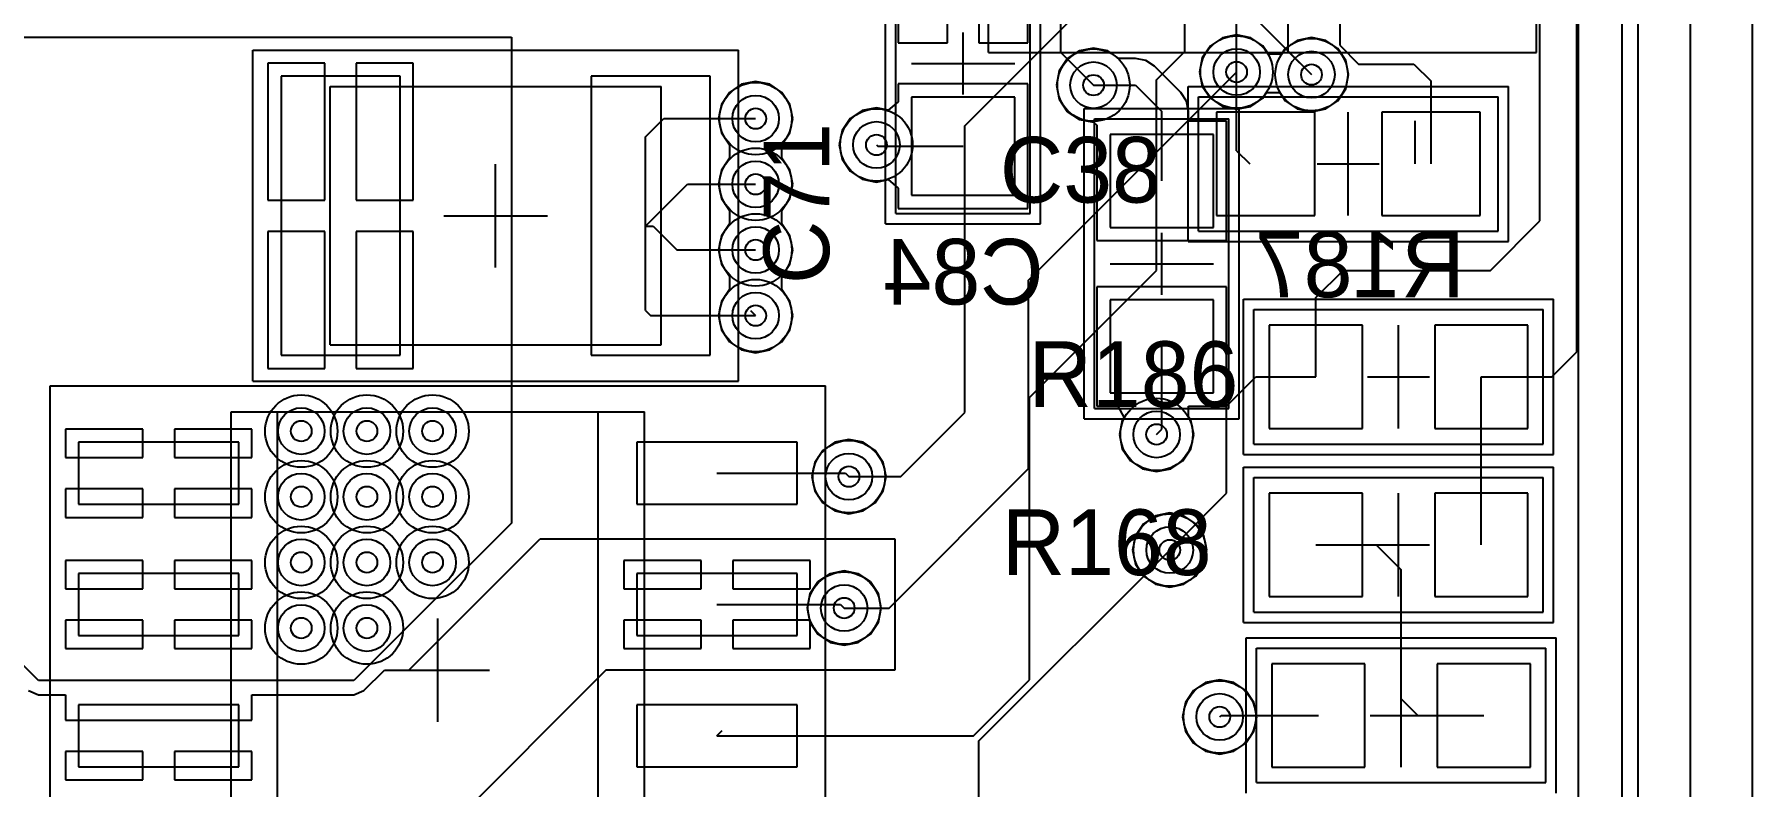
# Model space of a CAD drawing. Extents: x 28 to 300, y 18 to 330.
# Drawn here: x 232.68 to 249.3, y 107.99 to 115.26 of the extents above; entities that cross this region are included whole.
import ezdxf

# ---------------------------------------------------------------- set-up
doc = ezdxf.new("R2010")
doc.units = 0
for name, color, linetype in [('BOTTOMLAYER', 5, 'CONTINUOUS'), ('BOTTOMOVERLAY', 54, 'CONTINUOUS'), ('BOTTOMPASTE', 16, 'CONTINUOUS'), ('BOTTOMSOLDER', 6, 'CONTINUOUS'), ('DRILLDRAWING', 1, 'CONTINUOUS'), ('INTERNALPLANE1', 76, 'CONTINUOUS'), ('INTERNALPLANE6', 136, 'CONTINUOUS'), ('KEEPOUTLAYER', 6, 'CONTINUOUS'), ('MECHANICAL1', 6, 'CONTINUOUS'), ('MECHANICAL14', 56, 'CONTINUOUS'), ('MECHANICAL15', 56, 'CONTINUOUS'), ('MECHANICAL9', 56, 'CONTINUOUS'), ('MIDLAYER1', 16, 'CONTINUOUS'), ('MIDLAYER3', 90, 'CONTINUOUS'), ('MULTILAYER', 9, 'CONTINUOUS'), ('TOPLAYER', 1, 'CONTINUOUS'), ('TOPOVERLAY', 2, 'CONTINUOUS'), ('TOPPASTE', 8, 'CONTINUOUS'), ('TOPSOLDER', 216, 'CONTINUOUS'), ('VIAHOLELAYER', 16, 'CONTINUOUS')]:
    doc.layers.add(name, color=color, linetype=linetype)

msp = doc.modelspace()

# ---------------------------------------------------------------- linework, layer by layer
at = {"layer": 'BOTTOMLAYER'}
for p, q in [((247.612, 117.126), (247.612, 104.008)), ((241.036, 115.628), (241.036, 115.179)), ((241.511, 115.179), (241.511, 115.628)), ((241.816, 115.628), (241.816, 115.179)), ((242.29, 115.179), (242.29, 115.628)), ((241.036, 115.179), (241.511, 115.179)), ((241.816, 115.179), (242.29, 115.179)), ((244.172, 115.229), (244.055, 115.152)), ((244.309, 115.257), (244.172, 115.229)), ((244.446, 115.229), (244.309, 115.257)), ((244.563, 115.152), (244.446, 115.229)), ((244.896, 115.204), (244.78, 115.126)), ((245.033, 115.231), (244.896, 115.204)), ((245.171, 115.204), (245.033, 115.231)), ((245.287, 115.126), (245.171, 115.204)), ((242.671, 115.025), (242.594, 114.908)), ((242.788, 115.102), (242.671, 115.025)), ((242.925, 115.13), (242.788, 115.102)), ((243.062, 115.102), (242.925, 115.13)), ((243.171, 115.03), (243.062, 115.102)), ((243.331, 115.03), (243.171, 115.03)), ((243.431, 115.01), (243.331, 115.03)), ((243.515, 114.954), (243.431, 115.01)), ((243.977, 115.035), (243.95, 114.898)), ((244.055, 115.152), (243.977, 115.035)), ((244.616, 115.072), (244.563, 115.152)), ((244.743, 115.072), (244.616, 115.072)), ((244.78, 115.126), (244.743, 115.072)), ((245.365, 115.01), (245.287, 115.126)), ((245.392, 114.873), (245.365, 115.01)), ((242.594, 114.908), (242.566, 114.771)), ((243.769, 114.7), (243.515, 114.954)), ((243.95, 114.898), (243.977, 114.761)), ((245.365, 114.735), (245.392, 114.873)), ((239.403, 114.701), (239.325, 114.585)), ((239.519, 114.779), (239.403, 114.701)), ((239.657, 114.806), (239.519, 114.779)), ((239.794, 114.779), (239.657, 114.806)), ((239.91, 114.701), (239.794, 114.779)), ((239.988, 114.585), (239.91, 114.701)), ((242.29, 114.783), (241.036, 114.783)), ((241.036, 114.783), (241.036, 114.61)), ((242.29, 113.579), (242.29, 114.783)), ((242.566, 114.771), (242.594, 114.634)), ((242.925, 114.771), (243.331, 114.771)), ((243.331, 114.771), (243.585, 114.517)), ((243.825, 114.616), (243.769, 114.7)), ((243.977, 114.761), (244.055, 114.644)), ((244.563, 114.644), (244.599, 114.699)), ((244.599, 114.699), (244.726, 114.699)), ((244.726, 114.699), (244.78, 114.619)), ((245.287, 114.619), (245.365, 114.735)), ((239.325, 114.585), (239.298, 114.447)), ((240.016, 114.447), (239.988, 114.585)), ((240.688, 114.525), (240.571, 114.447)), ((240.825, 114.552), (240.688, 114.525)), ((240.938, 114.53), (240.825, 114.552)), ((241.036, 114.61), (240.938, 114.53)), ((242.163, 114.656), (241.163, 114.656)), ((241.163, 114.656), (241.163, 113.706)), ((242.163, 113.706), (242.163, 114.656)), ((242.594, 114.634), (242.671, 114.517)), ((242.671, 114.517), (242.788, 114.439)), ((243.585, 113.844), (243.585, 114.517)), ((243.844, 114.517), (243.825, 114.616)), ((243.844, 114.421), (243.844, 114.517)), ((244.055, 114.644), (244.172, 114.566)), ((244.172, 114.566), (244.309, 114.539)), ((244.309, 114.539), (244.446, 114.566)), ((244.446, 114.566), (244.563, 114.644)), ((244.78, 114.619), (244.896, 114.541)), ((244.896, 114.541), (245.033, 114.514)), ((245.033, 114.514), (245.171, 114.541)), ((245.171, 114.541), (245.287, 114.619)), ((239.298, 114.447), (239.325, 114.31)), ((239.988, 114.31), (240.016, 114.447)), ((240.571, 114.447), (240.493, 114.331)), ((242.788, 114.439), (242.925, 114.412)), ((242.925, 114.412), (242.958, 114.385)), ((242.958, 114.385), (242.958, 113.267)), ((244.212, 114.421), (243.844, 114.421)), ((244.212, 113.267), (244.212, 114.421)), ((239.325, 114.31), (239.403, 114.194)), ((239.403, 114.194), (239.403, 114.193)), ((239.403, 114.193), (239.403, 114.066)), ((239.91, 114.194), (239.988, 114.31)), ((239.91, 114.193), (239.91, 114.194)), ((239.91, 114.066), (239.91, 114.193)), ((240.493, 114.331), (240.466, 114.193)), ((240.466, 114.193), (240.493, 114.056)), ((240.825, 114.193), (240.838, 114.181)), ((240.838, 114.181), (241.663, 114.181)), ((244.085, 114.294), (243.085, 114.294)), ((243.085, 114.294), (243.085, 113.394)), ((244.085, 113.394), (244.085, 114.294)), ((239.403, 114.066), (239.325, 113.95)), ((239.403, 114.066), (239.403, 114.066)), ((239.988, 113.95), (239.91, 114.066)), ((239.91, 114.066), (239.91, 114.066)), ((240.493, 114.056), (240.571, 113.94)), ((239.325, 113.95), (239.298, 113.812)), ((240.016, 113.812), (239.988, 113.95)), ((240.571, 113.94), (240.688, 113.862)), ((240.688, 113.862), (240.825, 113.834)), ((240.825, 113.834), (240.938, 113.857)), ((240.938, 113.857), (241.036, 113.776)), ((239.298, 113.812), (239.325, 113.675)), ((239.988, 113.675), (240.016, 113.812)), ((241.036, 113.776), (241.036, 113.579)), ((241.163, 113.706), (242.163, 113.706)), ((239.325, 113.675), (239.403, 113.559)), ((239.403, 113.559), (239.403, 113.558)), ((239.403, 113.558), (239.403, 113.431)), ((239.91, 113.559), (239.988, 113.675)), ((239.91, 113.558), (239.91, 113.559)), ((239.91, 113.431), (239.91, 113.558)), ((241.036, 113.579), (242.29, 113.579)), ((239.403, 113.431), (239.325, 113.315)), ((239.403, 113.431), (239.403, 113.431)), ((239.988, 113.315), (239.91, 113.431)), ((239.91, 113.431), (239.91, 113.431)), ((243.085, 113.394), (244.085, 113.394)), ((239.325, 113.315), (239.298, 113.177)), ((240.016, 113.177), (239.988, 113.315)), ((242.958, 113.267), (244.212, 113.267)), ((239.298, 113.177), (239.325, 113.04)), ((239.325, 113.04), (239.403, 112.924)), ((239.91, 112.924), (239.988, 113.04)), ((239.988, 113.04), (240.016, 113.177)), ((239.403, 112.924), (239.403, 112.923)), ((239.403, 112.923), (239.403, 112.796)), ((239.91, 112.923), (239.91, 112.924)), ((239.91, 112.796), (239.91, 112.923)), ((239.325, 112.68), (239.298, 112.542)), ((239.403, 112.796), (239.325, 112.68)), ((239.403, 112.796), (239.403, 112.796)), ((239.988, 112.68), (239.91, 112.796)), ((239.91, 112.796), (239.91, 112.796)), ((240.016, 112.542), (239.988, 112.68)), ((244.212, 112.821), (242.958, 112.821)), ((242.958, 112.821), (242.958, 111.667)), ((244.085, 112.694), (243.085, 112.694)), ((243.085, 112.694), (243.085, 111.794)), ((244.085, 111.794), (244.085, 112.694)), ((244.212, 111.667), (244.212, 112.821)), ((239.298, 112.542), (239.325, 112.405)), ((239.606, 112.593), (239.657, 112.542)), ((239.988, 112.405), (240.016, 112.542)), ((239.325, 112.405), (239.403, 112.289)), ((239.91, 112.289), (239.988, 112.405)), ((239.403, 112.289), (239.519, 112.211)), ((239.519, 112.211), (239.657, 112.183)), ((239.657, 112.183), (239.794, 112.211)), ((239.794, 112.211), (239.91, 112.289)), ((243.585, 111.444), (243.585, 112.244)), ((243.085, 111.794), (244.085, 111.794)), ((242.958, 111.667), (243.16, 111.667)), ((243.16, 111.667), (243.22, 111.555)), ((243.203, 111.53), (243.176, 111.393)), ((243.22, 111.555), (243.203, 111.53)), ((243.844, 111.563), (243.844, 111.667)), ((243.844, 111.667), (244.212, 111.667)), ((243.866, 111.53), (243.844, 111.563)), ((243.894, 111.393), (243.866, 111.53)), ((243.176, 111.393), (243.203, 111.255)), ((243.535, 111.393), (243.585, 111.444)), ((243.866, 111.255), (243.894, 111.393)), ((240.306, 111.239), (240.228, 111.123)), ((240.422, 111.317), (240.306, 111.239)), ((240.559, 111.344), (240.422, 111.317)), ((240.697, 111.317), (240.559, 111.344)), ((240.813, 111.239), (240.697, 111.317)), ((240.891, 111.123), (240.813, 111.239)), ((243.203, 111.255), (243.281, 111.139)), ((243.788, 111.139), (243.866, 111.255)), ((240.228, 111.123), (240.2, 110.985)), ((240.918, 110.985), (240.891, 111.123)), ((243.281, 111.139), (243.397, 111.061)), ((243.397, 111.061), (243.535, 111.034)), ((243.535, 111.034), (243.672, 111.061)), ((243.672, 111.061), (243.788, 111.139)), ((240.2, 110.985), (240.228, 110.848)), ((240.891, 110.848), (240.918, 110.985)), ((240.228, 110.848), (240.306, 110.732)), ((240.306, 110.732), (240.422, 110.654)), ((240.697, 110.654), (240.813, 110.732)), ((240.813, 110.732), (240.891, 110.848)), ((240.422, 110.654), (240.559, 110.626)), ((240.559, 110.626), (240.697, 110.654)), ((243.408, 110.529), (243.33, 110.412)), ((243.524, 110.607), (243.408, 110.529)), ((243.662, 110.634), (243.524, 110.607)), ((243.799, 110.607), (243.662, 110.634)), ((243.915, 110.529), (243.799, 110.607)), ((243.993, 110.412), (243.915, 110.529)), ((243.33, 110.412), (243.303, 110.275)), ((244.021, 110.275), (243.993, 110.412)), ((243.303, 110.275), (243.33, 110.138)), ((243.993, 110.138), (244.021, 110.275)), ((240.376, 110.046), (240.259, 109.968)), ((240.513, 110.073), (240.376, 110.046)), ((240.65, 110.046), (240.513, 110.073)), ((240.767, 109.968), (240.65, 110.046)), ((243.33, 110.138), (243.408, 110.021)), ((243.408, 110.021), (243.524, 109.944)), ((243.799, 109.944), (243.915, 110.021)), ((243.915, 110.021), (243.993, 110.138)), ((240.259, 109.968), (240.181, 109.851)), ((240.844, 109.851), (240.767, 109.968)), ((243.524, 109.944), (243.662, 109.916)), ((243.662, 109.916), (243.799, 109.944)), ((240.181, 109.851), (240.154, 109.714)), ((240.154, 109.714), (240.181, 109.577)), ((240.872, 109.714), (240.844, 109.851)), ((240.844, 109.577), (240.872, 109.714)), ((240.181, 109.577), (240.259, 109.46)), ((240.767, 109.46), (240.844, 109.577)), ((240.259, 109.46), (240.376, 109.382)), ((240.376, 109.382), (240.513, 109.355)), ((240.513, 109.355), (240.65, 109.382)), ((240.65, 109.382), (240.767, 109.46)), ((243.891, 108.915), (243.813, 108.799)), ((244.007, 108.993), (243.891, 108.915)), ((244.145, 109.02), (244.007, 108.993)), ((244.282, 108.993), (244.145, 109.02)), ((244.399, 108.915), (244.282, 108.993)), ((244.476, 108.799), (244.399, 108.915)), ((243.813, 108.799), (243.786, 108.661)), ((244.504, 108.661), (244.476, 108.799)), ((243.786, 108.661), (243.813, 108.524)), ((244.476, 108.524), (244.504, 108.661)), ((243.813, 108.524), (243.891, 108.407)), ((243.891, 108.407), (244.007, 108.33)), ((244.282, 108.33), (244.399, 108.407)), ((244.399, 108.407), (244.476, 108.524)), ((244.007, 108.33), (244.145, 108.302)), ((244.145, 108.302), (244.282, 108.33))]:
    msp.add_line(p, q, dxfattribs=at)
for centre in [(244.309, 114.898), (245.033, 114.873), (242.925, 114.771), (239.657, 114.447), (240.825, 114.193), (239.657, 113.812), (239.657, 113.177), (239.657, 112.542), (235.262, 111.425), (235.897, 111.425), (236.532, 111.425), (243.535, 111.393), (240.559, 110.985), (235.262, 110.79), (235.897, 110.79), (236.532, 110.79), (235.262, 110.155), (235.897, 110.155), (236.532, 110.155), (243.662, 110.275), (240.513, 109.714), (235.262, 109.52), (235.897, 109.52), (244.145, 108.661)]:
    msp.add_circle(centre, 0.225, dxfattribs=at)
at = {"layer": 'BOTTOMOVERLAY'}
for p, q in [((241.163, 114.981), (242.163, 114.981)), ((243.085, 113.044), (244.085, 113.044))]:
    msp.add_line(p, q, dxfattribs=at)
at = {"layer": 'BOTTOMPASTE'}
for p, q in [((242.163, 114.656), (241.163, 114.656)), ((241.163, 114.656), (241.163, 113.706)), ((242.163, 113.706), (242.163, 114.656)), ((244.085, 114.294), (243.085, 114.294)), ((243.085, 114.294), (243.085, 113.394)), ((244.085, 113.394), (244.085, 114.294)), ((241.163, 113.706), (242.163, 113.706)), ((243.085, 113.394), (244.085, 113.394)), ((244.085, 112.694), (243.085, 112.694)), ((243.085, 112.694), (243.085, 111.794)), ((244.085, 111.794), (244.085, 112.694)), ((243.085, 111.794), (244.085, 111.794))]:
    msp.add_line(p, q, dxfattribs=at)
at = {"layer": 'BOTTOMSOLDER'}
for p, q in [((242.163, 114.656), (241.163, 114.656)), ((241.163, 114.656), (241.163, 113.706)), ((242.163, 113.706), (242.163, 114.656)), ((244.085, 114.294), (243.085, 114.294)), ((243.085, 114.294), (243.085, 113.394)), ((244.085, 113.394), (244.085, 114.294)), ((241.163, 113.706), (242.163, 113.706)), ((243.085, 113.394), (244.085, 113.394)), ((244.085, 112.694), (243.085, 112.694)), ((243.085, 112.694), (243.085, 111.794)), ((244.085, 111.794), (244.085, 112.694)), ((243.085, 111.794), (244.085, 111.794))]:
    msp.add_line(p, q, dxfattribs=at)
at = {"layer": 'DRILLDRAWING'}
for centre in [(242.925, 114.771), (244.309, 114.898), (245.033, 114.873), (239.657, 114.447), (240.825, 114.193), (239.657, 113.812), (239.657, 113.177), (239.657, 112.542), (235.262, 111.425), (235.897, 111.425), (236.532, 111.425), (243.535, 111.393), (240.559, 110.985), (235.262, 110.79), (235.897, 110.79), (236.532, 110.79), (243.662, 110.275), (235.262, 110.155), (235.897, 110.155), (236.532, 110.155), (240.513, 109.714), (235.262, 109.52), (235.897, 109.52), (244.145, 108.661)]:
    msp.add_circle(centre, 0.1, dxfattribs=at)
at = {"layer": 'INTERNALPLANE1'}
for p, q in [((248.7, 97.15), (248.7, 195.549)), ((248.189, 162.796), (248.189, 97.66))]:
    msp.add_line(p, q, dxfattribs=at)
for centre in [(244.309, 114.898), (245.033, 114.873), (242.925, 114.771), (239.657, 114.447), (240.825, 114.193), (239.657, 113.812), (239.657, 113.177), (239.657, 112.542), (235.262, 111.425), (235.897, 111.425), (236.532, 111.425), (243.535, 111.393), (240.559, 110.985), (235.262, 110.79), (235.897, 110.79), (236.532, 110.79), (243.662, 110.275), (235.262, 110.155), (235.897, 110.155), (236.532, 110.155), (240.513, 109.714), (235.262, 109.52), (235.897, 109.52), (244.145, 108.661)]:
    msp.add_circle(centre, 0.35, dxfattribs=at)
at = {"layer": 'INTERNALPLANE6'}
for p, q in [((248.7, 97.15), (248.7, 195.549)), ((248.189, 195.039), (248.189, 97.66))]:
    msp.add_line(p, q, dxfattribs=at)
for centre in [(244.309, 114.898), (245.033, 114.873), (242.925, 114.771), (235.262, 111.425), (235.897, 111.425), (236.532, 111.425), (240.559, 110.985), (235.262, 110.79), (235.897, 110.79), (236.532, 110.79), (243.662, 110.275), (235.262, 110.155), (235.897, 110.155), (236.532, 110.155), (240.513, 109.714), (235.262, 109.52), (235.897, 109.52)]:
    msp.add_circle(centre, 0.35, dxfattribs=at)
at = {"layer": 'KEEPOUTLAYER'}
msp.add_line((248.039, 97.785), (248.039, 194.818), dxfattribs=at)
at = {"layer": 'MECHANICAL1'}
msp.add_line((248.7, 97.15), (248.7, 195.549), dxfattribs=at)
at = {"layer": 'MECHANICAL14'}
for p, q in [((241.013, 113.531), (241.013, 116.431)), ((242.313, 113.531), (242.313, 116.431)), ((235.542, 112.258), (235.542, 114.758)), ((235.542, 114.758), (238.742, 114.758)), ((238.742, 112.258), (238.742, 114.758)), ((243.939, 113.359), (243.939, 114.659)), ((243.939, 114.659), (246.839, 114.659)), ((246.839, 113.359), (246.839, 114.659)), ((242.935, 114.444), (244.235, 114.444)), ((242.935, 111.644), (242.935, 114.444)), ((244.235, 111.644), (244.235, 114.444)), ((241.013, 113.531), (242.313, 113.531)), ((243.939, 113.359), (246.839, 113.359)), ((244.475, 112.6), (247.275, 112.6)), ((244.475, 111.3), (244.475, 112.6)), ((247.275, 111.3), (247.275, 112.6)), ((235.542, 112.258), (238.742, 112.258)), ((234.583, 111.613), (238.583, 111.613)), ((234.583, 106.613), (234.583, 111.613)), ((238.583, 106.613), (238.583, 111.613)), ((242.935, 111.644), (244.235, 111.644)), ((244.475, 111.3), (247.275, 111.3)), ((244.475, 110.975), (247.275, 110.975)), ((244.475, 109.675), (244.475, 110.975)), ((247.275, 109.675), (247.275, 110.975)), ((244.475, 109.675), (247.275, 109.675)), ((244.5, 108.025), (244.5, 109.325)), ((244.5, 109.325), (247.3, 109.325)), ((247.3, 108.025), (247.3, 109.325)), ((244.5, 108.025), (247.3, 108.025))]:
    msp.add_line(p, q, dxfattribs=at)
at = {"layer": 'MECHANICAL15'}
for p, q in [((241.909, 115.087), (241.909, 120.387)), ((247.209, 115.087), (247.209, 120.387)), ((240.913, 113.431), (240.913, 116.531)), ((242.413, 113.431), (242.413, 116.531)), ((241.663, 114.681), (241.663, 115.281)), ((234.792, 115.108), (239.492, 115.108)), ((234.792, 111.908), (234.792, 115.108)), ((239.492, 111.908), (239.492, 115.108)), ((241.909, 115.087), (247.209, 115.087)), ((241.363, 114.981), (241.963, 114.981)), ((243.839, 114.759), (246.939, 114.759)), ((243.839, 113.259), (243.839, 114.759)), ((246.939, 113.259), (246.939, 114.759)), ((242.835, 111.544), (242.835, 114.544)), ((242.835, 114.544), (244.335, 114.544)), ((244.335, 111.544), (244.335, 114.544)), ((245.389, 113.709), (245.389, 114.309)), ((245.089, 114.009), (245.689, 114.009)), ((237.142, 113.008), (237.142, 114.008)), ((237.142, 113.008), (237.142, 114.008)), ((236.642, 113.508), (237.642, 113.508)), ((236.642, 113.508), (237.642, 113.508)), ((240.913, 113.431), (242.413, 113.431)), ((243.585, 112.744), (243.585, 113.344)), ((243.839, 113.259), (246.939, 113.259)), ((243.285, 113.044), (243.885, 113.044)), ((244.375, 111.2), (244.375, 112.7)), ((244.375, 112.7), (247.375, 112.7)), ((247.375, 111.2), (247.375, 112.7)), ((245.875, 111.65), (245.875, 112.25)), ((232.833, 106.363), (232.833, 111.863)), ((232.833, 111.863), (240.333, 111.863)), ((234.792, 111.908), (239.492, 111.908)), ((240.333, 106.363), (240.333, 111.863)), ((245.575, 111.95), (246.175, 111.95)), ((242.835, 111.544), (244.335, 111.544)), ((244.375, 111.2), (247.375, 111.2)), ((244.375, 109.575), (244.375, 111.075)), ((244.375, 111.075), (247.375, 111.075)), ((247.375, 109.575), (247.375, 111.075)), ((245.875, 110.025), (245.875, 110.625)), ((245.575, 110.325), (246.175, 110.325)), ((236.583, 108.613), (236.583, 109.613)), ((244.375, 109.575), (247.375, 109.575)), ((244.4, 109.425), (247.4, 109.425)), ((244.4, 107.925), (244.4, 109.425)), ((247.4, 107.925), (247.4, 109.425)), ((236.083, 109.113), (237.083, 109.113)), ((245.9, 108.375), (245.9, 108.975)), ((245.6, 108.675), (246.2, 108.675))]:
    msp.add_line(p, q, dxfattribs=at)
at = {"layer": 'MECHANICAL9'}
msp.add_line((249.3, 96.546), (249.3, 126.146), dxfattribs=at)
at = {"layer": 'MIDLAYER1'}
for centre in [(244.309, 114.898), (245.033, 114.873), (242.925, 114.771), (239.657, 114.447), (240.825, 114.193), (239.657, 113.812), (239.657, 113.177), (239.657, 112.542), (235.262, 111.425), (235.897, 111.425), (236.532, 111.425), (243.535, 111.393), (240.559, 110.985), (235.262, 110.79), (235.897, 110.79), (236.532, 110.79), (235.262, 110.155), (235.897, 110.155), (236.532, 110.155), (243.662, 110.275), (240.513, 109.714), (235.262, 109.52), (235.897, 109.52), (244.145, 108.661)]:
    msp.add_circle(centre, 0.225, dxfattribs=at)
at = {"layer": 'MIDLAYER3'}
for p, q in [((241.68, 114.378), (242.795, 115.493)), ((244.413, 115.493), (245.033, 114.873)), ((242.296, 112.885), (244.309, 114.898)), ((241.68, 111.605), (241.68, 114.378)), ((242.296, 111.062), (242.296, 112.885)), ((241.061, 110.985), (241.68, 111.605)), ((240.948, 109.714), (242.296, 111.062)), ((240.559, 110.985), (241.061, 110.985)), ((241.816, 108.429), (243.662, 110.275)), ((240.513, 109.714), (240.948, 109.714)), ((241.816, 106.548), (241.816, 108.429))]:
    msp.add_line(p, q, dxfattribs=at)
for centre in [(244.309, 114.898), (245.033, 114.873), (242.925, 114.771), (239.657, 114.447), (240.825, 114.193), (239.657, 113.812), (239.657, 113.177), (239.657, 112.542), (235.262, 111.425), (235.897, 111.425), (236.532, 111.425), (243.535, 111.393), (240.559, 110.985), (235.262, 110.79), (235.897, 110.79), (236.532, 110.79), (235.262, 110.155), (235.897, 110.155), (236.532, 110.155), (243.662, 110.275), (240.513, 109.714), (235.262, 109.52), (235.897, 109.52), (244.145, 108.661)]:
    msp.add_circle(centre, 0.225, dxfattribs=at)
at = {"layer": 'MULTILAYER'}
for centre in [(244.309, 114.898), (245.033, 114.873), (242.925, 114.771), (239.657, 114.447), (240.825, 114.193), (239.657, 113.812), (239.657, 113.177), (239.657, 112.542), (235.262, 111.425), (235.897, 111.425), (236.532, 111.425), (243.535, 111.393), (240.559, 110.985), (235.262, 110.79), (235.897, 110.79), (236.532, 110.79), (235.262, 110.155), (235.897, 110.155), (236.532, 110.155), (243.662, 110.275), (240.513, 109.714), (235.262, 109.52), (235.897, 109.52), (244.145, 108.661)]:
    msp.add_circle(centre, 0.225, dxfattribs=at)
at = {"layer": 'TOPLAYER'}
for p, q in [((247.599, 112.191), (247.599, 116.651)), ((242.609, 115.087), (242.609, 116.487)), ((247.243, 113.458), (247.243, 116.244)), ((243.809, 115.096), (243.809, 115.787)), ((244.309, 114.898), (244.309, 115.787)), ((244.809, 115.097), (244.809, 115.787)), ((245.309, 115.154), (245.309, 115.787)), ((231.96, 115.235), (237.294, 115.235)), ((237.294, 115.235), (237.294, 111.933)), ((242.609, 115.087), (242.925, 114.771)), ((243.535, 114.822), (243.809, 115.096)), ((244.809, 115.097), (245.033, 114.873)), ((245.309, 115.154), (245.488, 114.974)), ((235.49, 114.985), (234.94, 114.985)), ((234.94, 114.985), (234.94, 113.66)), ((236.217, 114.858), (235.067, 114.858)), ((235.067, 114.858), (235.067, 112.158)), ((235.49, 113.66), (235.49, 114.985)), ((236.344, 114.985), (235.794, 114.985)), ((235.794, 114.985), (235.794, 113.66)), ((236.217, 112.158), (236.217, 114.858)), ((236.344, 113.66), (236.344, 114.985)), ((239.217, 114.858), (238.067, 114.858)), ((238.067, 114.858), (238.067, 112.158)), ((239.217, 112.158), (239.217, 114.858)), ((244.309, 114.517), (244.309, 114.898)), ((245.488, 114.974), (246.024, 114.974)), ((246.024, 114.974), (246.189, 114.809)), ((243.535, 112.977), (243.535, 114.822)), ((246.189, 114.009), (246.189, 114.809)), ((244.114, 114.509), (244.114, 113.509)), ((245.064, 114.509), (244.114, 114.509)), ((244.309, 114.137), (244.309, 114.517)), ((245.064, 113.509), (245.064, 114.509)), ((245.714, 114.509), (245.714, 113.509)), ((246.664, 114.509), (245.714, 114.509)), ((246.664, 113.509), (246.664, 114.509)), ((238.591, 114.271), (238.768, 114.447)), ((238.768, 114.447), (239.657, 114.447)), ((246.036, 114.009), (246.036, 114.426)), ((238.591, 113.508), (238.591, 114.271)), ((244.309, 114.137), (244.436, 114.009)), ((238.667, 113.482), (238.998, 113.812)), ((238.998, 113.812), (239.657, 113.812)), ((234.94, 113.66), (235.49, 113.66)), ((235.794, 113.66), (236.344, 113.66)), ((235.49, 113.355), (234.94, 113.355)), ((234.94, 113.355), (234.94, 112.031)), ((235.49, 112.031), (235.49, 113.355)), ((236.344, 113.355), (235.794, 113.355)), ((235.794, 113.355), (235.794, 112.031)), ((236.344, 112.031), (236.344, 113.355)), ((238.591, 113.406), (238.591, 113.508)), ((238.591, 113.406), (238.667, 113.482)), ((238.591, 112.592), (238.591, 113.406)), ((238.591, 113.406), (238.642, 113.406)), ((238.642, 113.406), (238.666, 113.406)), ((238.666, 113.406), (238.895, 113.177)), ((244.114, 113.509), (245.064, 113.509)), ((245.714, 113.509), (246.664, 113.509)), ((246.764, 112.979), (247.243, 113.458)), ((238.895, 113.177), (239.657, 113.177)), ((242.306, 111.749), (243.535, 112.977)), ((245.075, 112.716), (245.339, 112.979)), ((245.339, 112.979), (246.764, 112.979)), ((245.075, 111.95), (245.075, 112.716)), ((238.591, 112.592), (238.641, 112.542)), ((238.641, 112.542), (238.642, 112.542)), ((238.642, 112.542), (239.657, 112.542)), ((245.525, 112.45), (244.625, 112.45)), ((244.625, 112.45), (244.625, 111.45)), ((245.525, 111.45), (245.525, 112.45)), ((247.125, 112.45), (246.225, 112.45)), ((246.225, 112.45), (246.225, 111.45)), ((247.125, 111.45), (247.125, 112.45)), ((247.357, 111.95), (247.599, 112.191)), ((234.94, 112.031), (235.49, 112.031)), ((235.067, 112.158), (236.217, 112.158)), ((235.794, 112.031), (236.344, 112.031)), ((238.067, 112.158), (239.217, 112.158)), ((237.294, 111.933), (237.294, 110.536)), ((244.212, 111.667), (244.496, 111.95)), ((244.496, 111.95), (245.075, 111.95)), ((246.675, 111.95), (247.357, 111.95)), ((246.675, 110.325), (246.675, 111.95)), ((242.306, 109.02), (242.306, 111.749)), ((244.212, 110.826), (244.212, 111.667)), ((233.731, 111.445), (232.981, 111.445)), ((232.981, 111.445), (232.981, 111.171)), ((233.731, 111.171), (233.731, 111.445)), ((234.785, 111.445), (234.036, 111.445)), ((234.036, 111.445), (234.036, 111.171)), ((234.785, 111.171), (234.785, 111.445)), ((244.625, 111.45), (245.525, 111.45)), ((246.225, 111.45), (247.125, 111.45)), ((234.658, 111.318), (233.108, 111.318)), ((233.108, 111.318), (233.108, 110.718)), ((234.658, 110.718), (234.658, 111.318)), ((240.058, 111.318), (238.508, 111.318)), ((238.508, 111.318), (238.508, 110.718)), ((240.058, 110.718), (240.058, 111.318)), ((232.981, 111.171), (233.731, 111.171)), ((234.036, 111.171), (234.785, 111.171)), ((239.283, 111.018), (240.526, 111.018)), ((240.526, 111.018), (240.559, 110.985)), ((233.731, 110.866), (232.981, 110.866)), ((232.981, 110.866), (232.981, 110.591)), ((233.731, 110.591), (233.731, 110.866)), ((234.785, 110.866), (234.036, 110.866)), ((234.036, 110.866), (234.036, 110.591)), ((234.785, 110.591), (234.785, 110.866)), ((233.108, 110.718), (234.658, 110.718)), ((238.508, 110.718), (240.058, 110.718)), ((243.662, 110.275), (244.212, 110.826)), ((244.625, 110.825), (244.625, 109.825)), ((245.525, 110.825), (244.625, 110.825)), ((245.525, 109.825), (245.525, 110.825)), ((246.225, 110.825), (246.225, 109.825)), ((247.125, 110.825), (246.225, 110.825)), ((247.125, 109.825), (247.125, 110.825)), ((232.981, 110.591), (233.731, 110.591)), ((234.036, 110.591), (234.785, 110.591)), ((237.294, 110.536), (236.405, 109.647)), ((236.304, 109.113), (237.574, 110.383)), ((237.574, 110.383), (241.003, 110.383)), ((241.003, 110.383), (241.003, 109.113)), ((245.075, 110.325), (245.659, 110.325)), ((245.659, 110.325), (245.9, 110.084)), ((233.731, 110.175), (232.981, 110.175)), ((232.981, 110.175), (232.981, 109.901)), ((234.658, 110.048), (233.108, 110.048)), ((233.108, 110.048), (233.108, 109.448)), ((233.731, 109.901), (233.731, 110.175)), ((234.785, 110.175), (234.036, 110.175)), ((234.036, 110.175), (234.036, 109.901)), ((234.658, 109.448), (234.658, 110.048)), ((234.785, 109.901), (234.785, 110.175)), ((239.131, 110.175), (238.381, 110.175)), ((238.381, 110.175), (238.381, 109.901)), ((240.058, 110.048), (238.508, 110.048)), ((238.508, 110.048), (238.508, 109.448)), ((239.131, 109.901), (239.131, 110.175)), ((240.185, 110.175), (239.436, 110.175)), ((239.436, 110.175), (239.436, 109.901)), ((240.058, 109.448), (240.058, 110.048)), ((240.185, 109.901), (240.185, 110.175)), ((245.9, 108.836), (245.9, 110.084)), ((232.981, 109.901), (233.731, 109.901)), ((234.036, 109.901), (234.785, 109.901)), ((238.381, 109.901), (239.131, 109.901)), ((239.436, 109.901), (240.185, 109.901)), ((232.722, 109.012), (231.96, 109.774)), ((239.283, 109.748), (240.479, 109.748)), ((240.479, 109.748), (240.513, 109.714)), ((244.625, 109.825), (245.525, 109.825)), ((246.225, 109.825), (247.125, 109.825)), ((233.731, 109.596), (232.981, 109.596)), ((232.981, 109.596), (232.981, 109.321)), ((233.731, 109.321), (233.731, 109.596)), ((234.785, 109.596), (234.036, 109.596)), ((234.036, 109.596), (234.036, 109.321)), ((234.785, 109.321), (234.785, 109.596)), ((236.405, 109.647), (235.77, 109.012)), ((239.131, 109.596), (238.381, 109.596)), ((238.381, 109.596), (238.381, 109.321)), ((239.131, 109.321), (239.131, 109.596)), ((240.185, 109.596), (239.436, 109.596)), ((239.436, 109.596), (239.436, 109.321)), ((240.185, 109.321), (240.185, 109.596)), ((233.108, 109.448), (234.658, 109.448)), ((238.508, 109.448), (240.058, 109.448)), ((232.981, 109.321), (233.731, 109.321)), ((234.036, 109.321), (234.785, 109.321)), ((238.381, 109.321), (239.131, 109.321)), ((239.436, 109.321), (240.185, 109.321)), ((238.209, 109.113), (231.859, 102.763)), ((235.868, 108.915), (236.066, 109.113)), ((236.066, 109.113), (236.304, 109.113)), ((241.003, 109.113), (238.209, 109.113)), ((244.65, 109.175), (244.65, 108.175)), ((245.55, 109.175), (244.65, 109.175)), ((245.55, 108.175), (245.55, 109.175)), ((246.25, 109.175), (246.25, 108.175)), ((247.15, 109.175), (246.25, 109.175)), ((247.15, 108.175), (247.15, 109.175)), ((232.625, 108.915), (232.722, 108.874)), ((235.77, 109.012), (232.722, 109.012)), ((232.722, 108.874), (232.722, 108.874)), ((232.722, 108.874), (232.981, 108.874)), ((232.981, 108.874), (232.981, 108.631)), ((234.785, 108.631), (234.785, 108.874)), ((234.785, 108.874), (235.77, 108.874)), ((235.77, 108.874), (235.868, 108.915)), ((235.868, 108.915), (235.868, 108.915)), ((241.765, 108.478), (242.306, 109.02)), ((234.658, 108.778), (233.108, 108.778)), ((233.108, 108.778), (233.108, 108.178)), ((234.658, 108.178), (234.658, 108.778)), ((240.058, 108.778), (238.508, 108.778)), ((238.508, 108.778), (238.508, 108.178)), ((240.058, 108.178), (240.058, 108.778)), ((245.9, 108.836), (246.061, 108.675)), ((232.981, 108.631), (234.785, 108.631)), ((239.283, 108.478), (239.334, 108.529)), ((244.145, 108.661), (244.159, 108.675)), ((244.159, 108.675), (245.1, 108.675)), ((246.061, 108.675), (246.7, 108.675)), ((239.283, 108.478), (241.765, 108.478)), ((233.731, 108.326), (232.981, 108.326)), ((232.981, 108.326), (232.981, 108.051)), ((233.731, 108.051), (233.731, 108.326)), ((234.785, 108.326), (234.036, 108.326)), ((234.036, 108.326), (234.036, 108.051)), ((234.785, 108.051), (234.785, 108.326)), ((232.981, 108.051), (233.731, 108.051)), ((233.108, 108.178), (234.658, 108.178)), ((234.036, 108.051), (234.785, 108.051)), ((238.508, 108.178), (240.058, 108.178)), ((244.65, 108.175), (245.55, 108.175)), ((246.25, 108.175), (247.15, 108.175))]:
    msp.add_line(p, q, dxfattribs=at)
for centre in [(244.309, 114.898), (245.033, 114.873), (242.925, 114.771), (239.657, 114.447), (240.825, 114.193), (239.657, 113.812), (239.657, 113.177), (239.657, 112.542), (235.262, 111.425), (235.897, 111.425), (236.532, 111.425), (243.535, 111.393), (240.559, 110.985), (235.262, 110.79), (235.897, 110.79), (236.532, 110.79), (235.262, 110.155), (235.897, 110.155), (236.532, 110.155), (243.662, 110.275), (240.513, 109.714), (235.262, 109.52), (235.897, 109.52), (244.145, 108.661)]:
    msp.add_circle(centre, 0.225, dxfattribs=at)
at = {"layer": 'TOPOVERLAY'}
for p, q in [((236.592, 114.758), (237.692, 114.758)), ((245.389, 113.509), (245.389, 114.509)), ((245.875, 111.45), (245.875, 112.45)), ((236.592, 112.258), (237.692, 112.258)), ((235.033, 106.613), (235.033, 111.613)), ((235.033, 111.613), (238.133, 111.613)), ((238.133, 106.613), (238.133, 111.613)), ((245.875, 109.825), (245.875, 110.825)), ((245.9, 108.175), (245.9, 109.175))]:
    msp.add_line(p, q, dxfattribs=at)
at = {"layer": 'TOPPASTE'}
for p, q in [((236.217, 114.858), (235.067, 114.858)), ((235.067, 114.858), (235.067, 112.158)), ((236.217, 112.158), (236.217, 114.858)), ((239.217, 114.858), (238.067, 114.858)), ((238.067, 114.858), (238.067, 112.158)), ((239.217, 112.158), (239.217, 114.858)), ((244.114, 114.509), (244.114, 113.509)), ((245.064, 114.509), (244.114, 114.509)), ((245.064, 113.509), (245.064, 114.509)), ((245.714, 114.509), (245.714, 113.509)), ((246.664, 114.509), (245.714, 114.509)), ((246.664, 113.509), (246.664, 114.509)), ((244.114, 113.509), (245.064, 113.509)), ((245.714, 113.509), (246.664, 113.509)), ((245.525, 112.45), (244.625, 112.45)), ((244.625, 112.45), (244.625, 111.45)), ((245.525, 111.45), (245.525, 112.45)), ((247.125, 112.45), (246.225, 112.45)), ((246.225, 112.45), (246.225, 111.45)), ((247.125, 111.45), (247.125, 112.45)), ((235.067, 112.158), (236.217, 112.158)), ((238.067, 112.158), (239.217, 112.158)), ((244.625, 111.45), (245.525, 111.45)), ((246.225, 111.45), (247.125, 111.45)), ((234.658, 111.318), (233.108, 111.318)), ((233.108, 111.318), (233.108, 110.718)), ((234.658, 110.718), (234.658, 111.318)), ((240.058, 111.318), (238.508, 111.318)), ((238.508, 111.318), (238.508, 110.718)), ((240.058, 110.718), (240.058, 111.318)), ((233.108, 110.718), (234.658, 110.718)), ((238.508, 110.718), (240.058, 110.718)), ((244.625, 110.825), (244.625, 109.825)), ((245.525, 110.825), (244.625, 110.825)), ((245.525, 109.825), (245.525, 110.825)), ((246.225, 110.825), (246.225, 109.825)), ((247.125, 110.825), (246.225, 110.825)), ((247.125, 109.825), (247.125, 110.825)), ((234.658, 110.048), (233.108, 110.048)), ((233.108, 110.048), (233.108, 109.448)), ((234.658, 109.448), (234.658, 110.048)), ((240.058, 110.048), (238.508, 110.048)), ((238.508, 110.048), (238.508, 109.448)), ((240.058, 109.448), (240.058, 110.048)), ((244.625, 109.825), (245.525, 109.825)), ((246.225, 109.825), (247.125, 109.825)), ((233.108, 109.448), (234.658, 109.448)), ((238.508, 109.448), (240.058, 109.448)), ((244.65, 109.175), (244.65, 108.175)), ((245.55, 109.175), (244.65, 109.175)), ((245.55, 108.175), (245.55, 109.175)), ((246.25, 109.175), (246.25, 108.175)), ((247.15, 109.175), (246.25, 109.175)), ((247.15, 108.175), (247.15, 109.175)), ((234.658, 108.778), (233.108, 108.778)), ((233.108, 108.778), (233.108, 108.178)), ((234.658, 108.178), (234.658, 108.778)), ((240.058, 108.778), (238.508, 108.778)), ((238.508, 108.778), (238.508, 108.178)), ((240.058, 108.178), (240.058, 108.778)), ((233.108, 108.178), (234.658, 108.178)), ((238.508, 108.178), (240.058, 108.178)), ((244.65, 108.175), (245.55, 108.175)), ((246.25, 108.175), (247.15, 108.175))]:
    msp.add_line(p, q, dxfattribs=at)
at = {"layer": 'TOPSOLDER'}
for p, q in [((236.217, 114.858), (235.067, 114.858)), ((235.067, 114.858), (235.067, 112.158)), ((236.217, 112.158), (236.217, 114.858)), ((239.217, 114.858), (238.067, 114.858)), ((238.067, 114.858), (238.067, 112.158)), ((239.217, 112.158), (239.217, 114.858)), ((244.114, 114.509), (244.114, 113.509)), ((245.064, 114.509), (244.114, 114.509)), ((245.064, 113.509), (245.064, 114.509)), ((245.714, 114.509), (245.714, 113.509)), ((246.664, 114.509), (245.714, 114.509)), ((246.664, 113.509), (246.664, 114.509)), ((244.114, 113.509), (245.064, 113.509)), ((245.714, 113.509), (246.664, 113.509)), ((245.525, 112.45), (244.625, 112.45)), ((244.625, 112.45), (244.625, 111.45)), ((245.525, 111.45), (245.525, 112.45)), ((247.125, 112.45), (246.225, 112.45)), ((246.225, 112.45), (246.225, 111.45)), ((247.125, 111.45), (247.125, 112.45)), ((235.067, 112.158), (236.217, 112.158)), ((238.067, 112.158), (239.217, 112.158)), ((244.625, 111.45), (245.525, 111.45)), ((246.225, 111.45), (247.125, 111.45)), ((234.658, 111.318), (233.108, 111.318)), ((233.108, 111.318), (233.108, 110.718)), ((234.658, 110.718), (234.658, 111.318)), ((240.058, 111.318), (238.508, 111.318)), ((238.508, 111.318), (238.508, 110.718)), ((240.058, 110.718), (240.058, 111.318)), ((233.108, 110.718), (234.658, 110.718)), ((238.508, 110.718), (240.058, 110.718)), ((244.625, 110.825), (244.625, 109.825)), ((245.525, 110.825), (244.625, 110.825)), ((245.525, 109.825), (245.525, 110.825)), ((246.225, 110.825), (246.225, 109.825)), ((247.125, 110.825), (246.225, 110.825)), ((247.125, 109.825), (247.125, 110.825)), ((234.658, 110.048), (233.108, 110.048)), ((233.108, 110.048), (233.108, 109.448)), ((234.658, 109.448), (234.658, 110.048)), ((240.058, 110.048), (238.508, 110.048)), ((238.508, 110.048), (238.508, 109.448)), ((240.058, 109.448), (240.058, 110.048)), ((244.625, 109.825), (245.525, 109.825)), ((246.225, 109.825), (247.125, 109.825)), ((233.108, 109.448), (234.658, 109.448)), ((238.508, 109.448), (240.058, 109.448)), ((244.65, 109.175), (244.65, 108.175)), ((245.55, 109.175), (244.65, 109.175)), ((245.55, 108.175), (245.55, 109.175)), ((246.25, 109.175), (246.25, 108.175)), ((247.15, 109.175), (246.25, 109.175)), ((247.15, 108.175), (247.15, 109.175)), ((234.658, 108.778), (233.108, 108.778)), ((233.108, 108.778), (233.108, 108.178)), ((234.658, 108.178), (234.658, 108.778)), ((240.058, 108.778), (238.508, 108.778)), ((238.508, 108.778), (238.508, 108.178)), ((240.058, 108.178), (240.058, 108.778)), ((233.108, 108.178), (234.658, 108.178)), ((238.508, 108.178), (240.058, 108.178)), ((244.65, 108.175), (245.55, 108.175)), ((246.25, 108.175), (247.15, 108.175))]:
    msp.add_line(p, q, dxfattribs=at)
at = {"layer": 'VIAHOLELAYER'}
for centre in [(242.925, 114.771), (244.309, 114.898), (245.033, 114.873), (239.657, 114.447), (240.825, 114.193), (239.657, 113.812), (239.657, 113.177), (239.657, 112.542), (235.262, 111.425), (235.897, 111.425), (236.532, 111.425), (243.535, 111.393), (240.559, 110.985), (235.262, 110.79), (235.897, 110.79), (236.532, 110.79), (243.662, 110.275), (235.262, 110.155), (235.897, 110.155), (236.532, 110.155), (240.513, 109.714), (235.262, 109.52), (235.897, 109.52), (244.145, 108.661)]:
    msp.add_circle(centre, 0.1, dxfattribs=at)

# ---------------------------------------------------------------- texts
at = {"layer": 'BOTTOMOVERLAY', "text_generation_flag": 2}
for s, p in [('R187', (246.515, 112.72)), ('C84', (242.443, 112.649))]:
    msp.add_text(s, height=0.635, rotation=360, dxfattribs=at).set_placement(p)
at = {"layer": 'TOPOVERLAY'}
for s, rotation, p in [('C71', 90, (240.368, 112.847)), ('R186', 360, (242.296, 111.658))]:
    msp.add_text(s, height=0.635, rotation=rotation, dxfattribs=at).set_placement(p)
for s, p in [('C38', (242.019, 113.635)), ('R168', (242.037, 110.033))]:
    msp.add_text(s, height=0.635, dxfattribs=at).set_placement(p)

doc.saveas('drawing.dxf')
